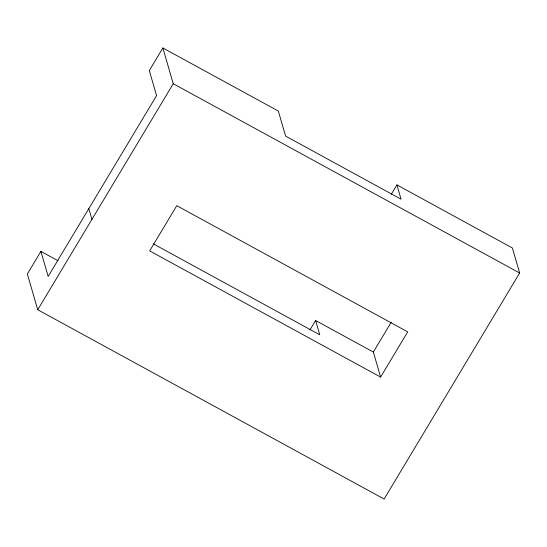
<?xml version="1.0" encoding="UTF-8"?>
<svg xmlns="http://www.w3.org/2000/svg" width="547" height="547" viewBox="0 0 547 547"><rect width="100%" height="100%" fill="white"/><g stroke="black" fill="none" stroke-linecap="round" stroke-linejoin="round"><path stroke-width="0.82" d="M58.146 260.81L40.902 251.388L27.35 273.985L37.736 309.746L384.138 499.035L519.65 273.015L512.375 247.982L396.91 184.886L391.228 194.363M396.91 184.886L401.067 199.19L285.596 136.094L278.327 111.062L162.862 47.965L149.31 70.57L156.579 95.602L48.17 276.42L40.902 251.388M37.736 309.746L173.249 83.725L162.862 47.965M309.923 329.978L315.605 320.501L373.341 352.049L380.609 377.074L407.713 331.872L176.777 205.679L149.68 250.888L380.609 377.074M373.341 352.049L391.262 322.156M173.249 83.725L519.65 273.015M153.31 243.846L319.763 334.805L315.605 320.501M88.826 208.612L91.944 219.34"/></g></svg>
